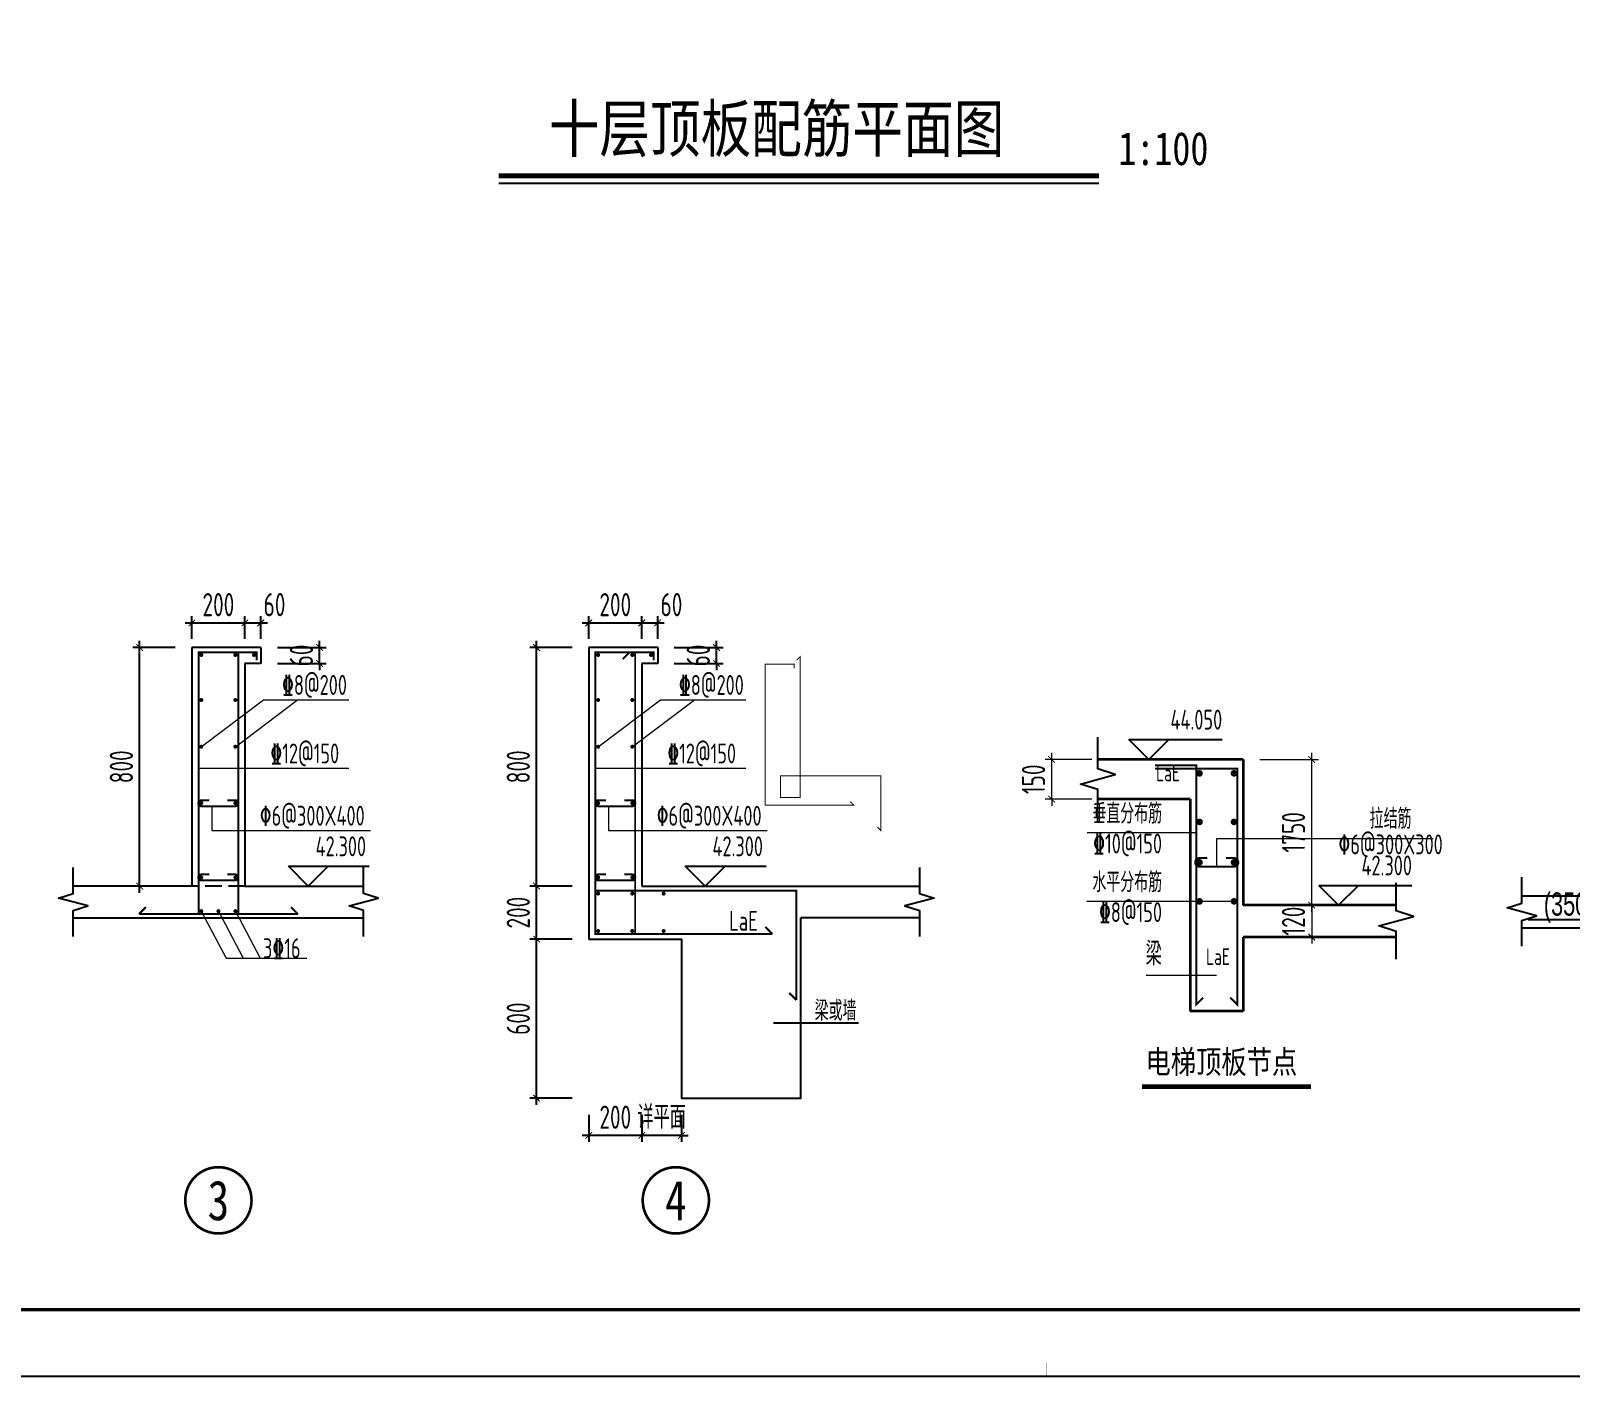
# Model space of a CAD drawing. Header units: millimetres. Extents: x -202076 to 1082610, y -439651 to 179350.
# Drawn here: x 682225 to 705457, y -351483 to -331181 of the extents above; entities that cross this region are included whole.
import ezdxf
from ezdxf.enums import TextEntityAlignment as Align

# ---------------------------------------------------------------- set-up
doc = ezdxf.new("R2010")
doc.units = ezdxf.units.MM
doc.header["$LTSCALE"] = 1000
doc.linetypes.add('DASH', pattern=[0.35, 0.25, -0.1])
for name, color, linetype in [('$0$TK', 7, 'Continuous'), ('$0$墙柱说明', 7, 'Continuous'), ('A_STR-砼墙', 51, 'Continuous'), ('REIN', 1, 'Continuous'), ('s-dim', 3, 'Continuous'), ('S-REIN', 1, 'Continuous'), ('s-text', 7, 'Continuous'), ('s-thin', 3, 'Continuous'), ('THIN', 7, 'Continuous'), ('TK', 7, 'Continuous'), ('墙柱说明', 7, 'Continuous'), ('楼板负筋钢筋', 1, 'Continuous')]:
    doc.layers.add(name, color=color, linetype=linetype)
for name, color, linetype, lineweight in [('DIM', 3, 'Continuous', 0), ('尺寸标注-板', 3, 'Continuous', 18), ('楼板正筋钢筋', 1, 'Continuous', 35), ('砼墙', 3, 'Continuous', 35)]:
    doc.layers.add(name, color=color, linetype=linetype, lineweight=lineweight)
doc.styles.add('$0$-宋体', font='', dxfattribs={"width": 0.8})
doc.styles.add('-宋体', font='simhei.ttf', dxfattribs={"width": 0.8})
doc.styles.add('HZJD', font='ros.shx', dxfattribs={"width": 0.7, "bigfont": 'jd.shx'})
doc.styles.add('TSSD_Dimension', font='tssdeng.shx', dxfattribs={"width": 0.7, "bigfont": 'hztxt.shx'})
doc.styles.add('TSSD_Label', font='tssdeng.shx', dxfattribs={"width": 0.7, "bigfont": 'Hztxt.shx'})
doc.styles.add('TSSD_Num', font='Tssdeng.shx', dxfattribs={"width": 0.7, "bigfont": 'hztxt.shx'})
doc.styles.add('TSSD_Rein', font='tssdeng.shx', dxfattribs={"width": 0.7, "bigfont": 'hztxt.shx'})
doc.styles.get('$0$-宋体').set_extended_font_data('SimSun')
doc.dimstyles.new('TSSD_25_100', dxfattribs={"dimtxt": 350, "dimasz": 100, "dimexe": 100, "dimexo": 250, "dimgap": 100, "dimtad": 1, "dimdec": 0, "dimlfac": 0.25, "dimzin": 0, "dimdsep": 46, "dimtxsty": 'TSSD_Dimension', "dimblk": 'ARCHTICK', "dimblk1": 'ARCHTICK', "dimblk2": 'ARCHTICK', "dimcen": 0, "dimdle": 100, "dimclrt": 7, "dimadec": 0, "dimazin": 0, "dimtfac": 1, "dimtdec": 0, "dimtix": 1, "dimtmove": 2, "dimatfit": 3, "dimfxl": 1, "dimtolj": 1, "dimtzin": 0, "dimarcsym": 0})

# ---------------------------------------------------------------- blocks, each defined once
blk = doc.blocks.new('图框-A1')
for points, const_width in [([(0, 0), (841, 0), (841, 594), (0, 594)], 0.05), ([(766, 584), (25, 584), (25, 10), (766, 10)], 0.5)]:
    blk.add_lwpolyline(points, close=True, dxfattribs=dict(const_width=const_width))
at = {"const_width": 0.05}
blk.add_lwpolyline([(420.5, 0), (420.5, 2)], dxfattribs=at)
blk = doc.blocks.new('_ARCHTICK')
at = {"color": 0, "linetype": 'ByBlock', "const_width": 0.15}
blk.add_lwpolyline([(-0.5, -0.5), (0.5, 0.5)], dxfattribs=at)
blk = doc.blocks.new('*D3187')
at = {"layer": 'Defpoints', "color": 0, "transparency": 16777216}
for p in [(685696, -340116), (685456, -340608), (685696, -340608)]:
    blk.add_point(p, dxfattribs=at)
at = {"layer": 's-dim', "color": 0, "lineweight": -2, "transparency": 16777216}
for p, q in [((685356, -340116), (685796, -340116)), ((685456, -340358), (685456, -340016)), ((685696, -340358), (685696, -340016))]:
    blk.add_line(p, q, dxfattribs=at)
at = {"layer": 's-dim', "color": 0, "lineweight": -2, "transparency": 16777216, "xscale": 100, "yscale": 100, "zscale": 100, "rotation": 180}
blk.add_blockref('_ARCHTICK', (685456, -340116), dxfattribs=at)
at = {"layer": 's-dim', "color": 0, "lineweight": -2, "transparency": 16777216, "xscale": 100, "yscale": 100, "zscale": 100}
blk.add_blockref('_ARCHTICK', (685696, -340116), dxfattribs=at)
at = {"layer": 's-dim', "color": 7, "transparency": 16777216, "insert": (685903, -339841), "char_height": 350, "attachment_point": 5, "style": 'TSSD_Dimension'}
blk.add_mtext('\\A1;60', dxfattribs=at)
blk = doc.blocks.new('*D3188')
at = {"layer": 'Defpoints', "color": 0, "transparency": 16777216}
for p in [(685456, -340116), (684656, -340608), (685456, -340608)]:
    blk.add_point(p, dxfattribs=at)
at = {"layer": 's-dim', "color": 0, "lineweight": -2, "transparency": 16777216}
for p, q in [((684556, -340116), (685556, -340116)), ((684656, -340358), (684656, -340016)), ((685456, -340358), (685456, -340016))]:
    blk.add_line(p, q, dxfattribs=at)
at = {"layer": 's-dim', "color": 0, "lineweight": -2, "transparency": 16777216, "xscale": 100, "yscale": 100, "zscale": 100, "rotation": 180}
blk.add_blockref('_ARCHTICK', (684656, -340116), dxfattribs=at)
at = {"layer": 's-dim', "color": 0, "lineweight": -2, "transparency": 16777216, "xscale": 100, "yscale": 100, "zscale": 100}
blk.add_blockref('_ARCHTICK', (685456, -340116), dxfattribs=at)
at = {"layer": 's-dim', "color": 7, "transparency": 16777216, "insert": (685056, -339841), "char_height": 350, "attachment_point": 5, "style": 'TSSD_Dimension'}
blk.add_mtext('\\A1;200', dxfattribs=at)
blk = doc.blocks.new('*D3189')
at = {"layer": 'Defpoints', "color": 0, "transparency": 16777216}
for p in [(683867, -340488), (684656, -340488), (684656, -344088)]:
    blk.add_point(p, dxfattribs=at)
at = {"layer": 'DIM', "color": 0, "lineweight": -2, "transparency": 16777216}
for p, q in [((684406, -340488), (683767, -340488)), ((683867, -344188), (683867, -340388)), ((684406, -344088), (683767, -344088))]:
    blk.add_line(p, q, dxfattribs=at)
at = {"layer": 'DIM', "color": 0, "lineweight": -2, "transparency": 16777216, "xscale": 100, "yscale": 100, "zscale": 100}
for p, rotation in [((683867, -340488), 90), ((683867, -344088), 270)]:
    blk.add_blockref('_ARCHTICK', p, dxfattribs=dict(at, rotation=rotation))
at = {"layer": 'DIM', "color": 7, "transparency": 16777216, "insert": (683592, -342288), "char_height": 350, "attachment_point": 5, "rotation": 90, "style": 'TSSD_Dimension'}
blk.add_mtext('\\A1;800', dxfattribs=at)
blk = doc.blocks.new('ts_idx1')
at = {"color": 0, "linetype": 'ByBlock', "lineweight": -2, "const_width": 0.04}
blk.add_lwpolyline([(-0.5, 0, 1), (0.5, 0, 1)], format="xyb", close=True, dxfattribs=at)
at = {"color": 0, "linetype": 'ByBlock', "lineweight": -2, "style": 'TSSD_Num', "width": 0.7}
blk.add_attdef('A', text='', height=0.6, dxfattribs=at).set_placement((0, 0), align=Align.MIDDLE_CENTER)
blk = doc.blocks.new('*D3190')
at = {"layer": 'Defpoints', "color": 0, "transparency": 16777216}
for p in [(685696, -340488), (686584, -340488), (685696, -340728)]:
    blk.add_point(p, dxfattribs=at)
at = {"layer": 'DIM', "color": 0, "lineweight": -2, "transparency": 16777216}
for p, q in [((685946, -340488), (686684, -340488)), ((686584, -340488), (686584, -340388)), ((686584, -340728), (686584, -340488)), ((685946, -340728), (686684, -340728)), ((686584, -340728), (686584, -340828))]:
    blk.add_line(p, q, dxfattribs=at)
at = {"layer": 'DIM', "color": 0, "lineweight": -2, "transparency": 16777216, "xscale": 100, "yscale": 100, "zscale": 100}
for p, rotation in [((686584, -340488), 270), ((686584, -340728), 90)]:
    blk.add_blockref('_ARCHTICK', p, dxfattribs=dict(at, rotation=rotation))
at = {"layer": 'DIM', "color": 7, "transparency": 16777216, "insert": (686309, -340608), "char_height": 350, "attachment_point": 5, "rotation": 90, "style": 'TSSD_Dimension'}
blk.add_mtext('\\A1;60', dxfattribs=at)
blk = doc.blocks.new('*D3191')
at = {"layer": 'Defpoints', "color": 0, "transparency": 16777216}
for p in [(691686, -340116), (691446, -340608), (691686, -340608)]:
    blk.add_point(p, dxfattribs=at)
at = {"layer": 's-dim', "color": 0, "lineweight": -2, "transparency": 16777216}
for p, q in [((691346, -340116), (691786, -340116)), ((691446, -340358), (691446, -340016)), ((691686, -340358), (691686, -340016))]:
    blk.add_line(p, q, dxfattribs=at)
at = {"layer": 's-dim', "color": 0, "lineweight": -2, "transparency": 16777216, "xscale": 100, "yscale": 100, "zscale": 100, "rotation": 180}
blk.add_blockref('_ARCHTICK', (691446, -340116), dxfattribs=at)
at = {"layer": 's-dim', "color": 0, "lineweight": -2, "transparency": 16777216, "xscale": 100, "yscale": 100, "zscale": 100}
blk.add_blockref('_ARCHTICK', (691686, -340116), dxfattribs=at)
at = {"layer": 's-dim', "color": 7, "transparency": 16777216, "insert": (691893, -339841), "char_height": 350, "attachment_point": 5, "style": 'TSSD_Dimension'}
blk.add_mtext('\\A1;60', dxfattribs=at)
blk = doc.blocks.new('*D3192')
at = {"layer": 'Defpoints', "color": 0, "transparency": 16777216}
for p in [(689857, -344088), (690646, -344088), (690646, -344888)]:
    blk.add_point(p, dxfattribs=at)
at = {"layer": 'DIM', "color": 0, "lineweight": -2, "transparency": 16777216}
for p, q in [((689857, -344988), (689857, -343988)), ((690396, -344088), (689757, -344088)), ((690396, -344888), (689757, -344888))]:
    blk.add_line(p, q, dxfattribs=at)
at = {"layer": 'DIM', "color": 0, "lineweight": -2, "transparency": 16777216, "xscale": 100, "yscale": 100, "zscale": 100}
for p, rotation in [((689857, -344088), 90), ((689857, -344888), 270)]:
    blk.add_blockref('_ARCHTICK', p, dxfattribs=dict(at, rotation=rotation))
at = {"layer": 'DIM', "color": 7, "transparency": 16777216, "insert": (689582, -344488), "char_height": 350, "attachment_point": 5, "rotation": 90, "style": 'TSSD_Dimension'}
blk.add_mtext('\\A1;200', dxfattribs=at)
blk = doc.blocks.new('*D3193')
at = {"layer": 'Defpoints', "color": 0, "transparency": 16777216}
for p in [(691446, -340116), (690646, -340608), (691446, -340608)]:
    blk.add_point(p, dxfattribs=at)
at = {"layer": 's-dim', "color": 0, "lineweight": -2, "transparency": 16777216}
for p, q in [((690546, -340116), (691546, -340116)), ((690646, -340358), (690646, -340016)), ((691446, -340358), (691446, -340016))]:
    blk.add_line(p, q, dxfattribs=at)
at = {"layer": 's-dim', "color": 0, "lineweight": -2, "transparency": 16777216, "xscale": 100, "yscale": 100, "zscale": 100, "rotation": 180}
blk.add_blockref('_ARCHTICK', (690646, -340116), dxfattribs=at)
at = {"layer": 's-dim', "color": 0, "lineweight": -2, "transparency": 16777216, "xscale": 100, "yscale": 100, "zscale": 100}
blk.add_blockref('_ARCHTICK', (691446, -340116), dxfattribs=at)
at = {"layer": 's-dim', "color": 7, "transparency": 16777216, "insert": (691046, -339841), "char_height": 350, "attachment_point": 5, "style": 'TSSD_Dimension'}
blk.add_mtext('\\A1;200', dxfattribs=at)
blk = doc.blocks.new('*D3194')
at = {"layer": 'Defpoints', "color": 0, "transparency": 16777216}
for p in [(689857, -340488), (690646, -340488), (690646, -344088)]:
    blk.add_point(p, dxfattribs=at)
at = {"layer": 'DIM', "color": 0, "lineweight": -2, "transparency": 16777216}
for p, q in [((690396, -340488), (689757, -340488)), ((689857, -344188), (689857, -340388)), ((690396, -344088), (689757, -344088))]:
    blk.add_line(p, q, dxfattribs=at)
at = {"layer": 'DIM', "color": 0, "lineweight": -2, "transparency": 16777216, "xscale": 100, "yscale": 100, "zscale": 100}
for p, rotation in [((689857, -340488), 90), ((689857, -344088), 270)]:
    blk.add_blockref('_ARCHTICK', p, dxfattribs=dict(at, rotation=rotation))
at = {"layer": 'DIM', "color": 7, "transparency": 16777216, "insert": (689582, -342288), "char_height": 350, "attachment_point": 5, "rotation": 90, "style": 'TSSD_Dimension'}
blk.add_mtext('\\A1;800', dxfattribs=at)
blk = doc.blocks.new('*D3195')
at = {"layer": 'Defpoints', "color": 0, "transparency": 16777216}
for p in [(691446, -347288), (692046, -347288), (691446, -347849)]:
    blk.add_point(p, dxfattribs=at)
at = {"layer": 'DIM', "color": 0, "lineweight": -2, "transparency": 16777216}
for p, q in [((691446, -347538), (691446, -347949)), ((692046, -347538), (692046, -347949)), ((691446, -347849), (691346, -347849)), ((692046, -347849), (691446, -347849)), ((692046, -347849), (692146, -347849))]:
    blk.add_line(p, q, dxfattribs=at)
at = {"layer": 'DIM', "color": 0, "lineweight": -2, "transparency": 16777216, "xscale": 100, "yscale": 100, "zscale": 100}
blk.add_blockref('_ARCHTICK', (691446, -347849), dxfattribs=at)
at = {"layer": 'DIM', "color": 0, "lineweight": -2, "transparency": 16777216, "xscale": 100, "yscale": 100, "zscale": 100, "rotation": 180}
blk.add_blockref('_ARCHTICK', (692046, -347849), dxfattribs=at)
at = {"layer": 'DIM', "color": 7, "transparency": 16777216, "insert": (691746, -347574), "char_height": 350, "attachment_point": 5, "style": 'TSSD_Dimension'}
blk.add_mtext('\\A1;详平面', dxfattribs=at)
blk = doc.blocks.new('*D3196')
at = {"layer": 'Defpoints', "color": 0, "transparency": 16777216}
for p in [(690646, -347288), (691446, -347288), (690646, -347849)]:
    blk.add_point(p, dxfattribs=at)
at = {"layer": 'DIM', "color": 0, "lineweight": -2, "transparency": 16777216}
for p, q in [((690646, -347538), (690646, -347949)), ((691446, -347538), (691446, -347949)), ((691546, -347849), (690546, -347849))]:
    blk.add_line(p, q, dxfattribs=at)
at = {"layer": 'DIM', "color": 0, "lineweight": -2, "transparency": 16777216, "xscale": 100, "yscale": 100, "zscale": 100, "rotation": 180}
blk.add_blockref('_ARCHTICK', (690646, -347849), dxfattribs=at)
at = {"layer": 'DIM', "color": 0, "lineweight": -2, "transparency": 16777216, "xscale": 100, "yscale": 100, "zscale": 100}
blk.add_blockref('_ARCHTICK', (691446, -347849), dxfattribs=at)
at = {"layer": 'DIM', "color": 7, "transparency": 16777216, "insert": (691046, -347574), "char_height": 350, "attachment_point": 5, "style": 'TSSD_Dimension'}
blk.add_mtext('\\A1;200', dxfattribs=at)
blk = doc.blocks.new('*D3197')
at = {"layer": 'Defpoints', "color": 0, "transparency": 16777216}
for p in [(689857, -344888), (690646, -344888), (690646, -347288)]:
    blk.add_point(p, dxfattribs=at)
at = {"layer": 'DIM', "color": 0, "lineweight": -2, "transparency": 16777216}
for p, q in [((690396, -344888), (689757, -344888)), ((689857, -347388), (689857, -344788)), ((690396, -347288), (689757, -347288))]:
    blk.add_line(p, q, dxfattribs=at)
at = {"layer": 'DIM', "color": 0, "lineweight": -2, "transparency": 16777216, "xscale": 100, "yscale": 100, "zscale": 100}
for p, rotation in [((689857, -344888), 90), ((689857, -347288), 270)]:
    blk.add_blockref('_ARCHTICK', p, dxfattribs=dict(at, rotation=rotation))
at = {"layer": 'DIM', "color": 7, "transparency": 16777216, "insert": (689582, -346088), "char_height": 350, "attachment_point": 5, "rotation": 90, "style": 'TSSD_Dimension'}
blk.add_mtext('\\A1;600', dxfattribs=at)
blk = doc.blocks.new('*D3198')
at = {"layer": 'Defpoints', "color": 0, "transparency": 16777216}
for p in [(691686, -340488), (692574, -340488), (691686, -340728)]:
    blk.add_point(p, dxfattribs=at)
at = {"layer": 'DIM', "color": 0, "lineweight": -2, "transparency": 16777216}
for p, q in [((691936, -340488), (692674, -340488)), ((692574, -340488), (692574, -340388)), ((692574, -340728), (692574, -340488)), ((691936, -340728), (692674, -340728)), ((692574, -340728), (692574, -340828))]:
    blk.add_line(p, q, dxfattribs=at)
at = {"layer": 'DIM', "color": 0, "lineweight": -2, "transparency": 16777216, "xscale": 100, "yscale": 100, "zscale": 100}
for p, rotation in [((692574, -340488), 270), ((692574, -340728), 90)]:
    blk.add_blockref('_ARCHTICK', p, dxfattribs=dict(at, rotation=rotation))
at = {"layer": 'DIM', "color": 7, "transparency": 16777216, "insert": (692299, -340608), "char_height": 350, "attachment_point": 5, "rotation": 90, "style": 'TSSD_Dimension'}
blk.add_mtext('\\A1;60', dxfattribs=at)
blk = doc.blocks.new('*D3229')
at = {"layer": 'Defpoints', "color": 0, "transparency": 16777216}
for p in [(3301, 3800), (4334, 3800), (3301, 1600)]:
    blk.add_point(p, dxfattribs=at)
at = {"layer": 's-dim', "color": 0, "lineweight": -2, "transparency": 16777216}
for p, q in [((3551, 3800), (4434, 3800)), ((4334, 1500), (4334, 3900)), ((3551, 1600), (4434, 1600))]:
    blk.add_line(p, q, dxfattribs=at)
at = {"layer": 's-dim', "color": 0, "lineweight": -2, "transparency": 16777216, "xscale": 100, "yscale": 100, "zscale": 100}
for p, rotation in [((4334, 3800), 90), ((4334, 1600), 270)]:
    blk.add_blockref('_ARCHTICK', p, dxfattribs=dict(at, rotation=rotation))
at = {"layer": 's-dim', "color": 7, "transparency": 16777216, "insert": (4059, 2700), "char_height": 350, "attachment_point": 5, "rotation": 90, "style": 'TSSD_Dimension'}
blk.add_mtext('\\A1;1750', dxfattribs=at)
blk = doc.blocks.new('*D3230')
at = {"layer": 'Defpoints', "color": 0, "transparency": 16777216}
for p in [(410, 3800), (1265, 3800), (1265, 3200)]:
    blk.add_point(p, dxfattribs=at)
at = {"layer": 's-dim', "color": 0, "lineweight": -2, "transparency": 16777216}
for p, q in [((1015, 3800), (310, 3800)), ((410, 3800), (410, 3900)), ((410, 3200), (410, 3800)), ((1015, 3200), (310, 3200)), ((410, 3200), (410, 3100))]:
    blk.add_line(p, q, dxfattribs=at)
at = {"layer": 's-dim', "color": 0, "lineweight": -2, "transparency": 16777216, "xscale": 100, "yscale": 100, "zscale": 100}
for p, rotation in [((410, 3800), 270), ((410, 3200), 90)]:
    blk.add_blockref('_ARCHTICK', p, dxfattribs=dict(at, rotation=rotation))
at = {"layer": 's-dim', "color": 7, "transparency": 16777216, "insert": (135, 3500), "char_height": 350, "attachment_point": 5, "rotation": 90, "style": 'TSSD_Dimension'}
blk.add_mtext('\\A1;150', dxfattribs=at)
blk = doc.blocks.new('*D3231')
at = {"layer": 'Defpoints', "color": 0, "transparency": 16777216}
for p in [(3301, 1600), (3301, 1120), (4334, 1120)]:
    blk.add_point(p, dxfattribs=at)
at = {"layer": 's-dim', "color": 0, "lineweight": -2, "transparency": 16777216}
for p, q in [((4334, 1600), (4334, 1700)), ((3551, 1600), (4434, 1600)), ((4334, 1600), (4334, 1120)), ((3551, 1120), (4434, 1120)), ((4334, 1120), (4334, 1020))]:
    blk.add_line(p, q, dxfattribs=at)
at = {"layer": 's-dim', "color": 0, "lineweight": -2, "transparency": 16777216, "xscale": 100, "yscale": 100, "zscale": 100}
for p, rotation in [((4334, 1600), 270), ((4334, 1120), 90)]:
    blk.add_blockref('_ARCHTICK', p, dxfattribs=dict(at, rotation=rotation))
at = {"layer": 's-dim', "color": 7, "transparency": 16777216, "insert": (4059, 1360), "char_height": 350, "attachment_point": 5, "rotation": 90, "style": 'TSSD_Dimension'}
blk.add_mtext('\\A1;120', dxfattribs=at)
blk = doc.blocks.new('*D3226')
at = {"layer": 'Defpoints', "color": 0, "transparency": 16777216}
for p in [(6739, 3278), (6739, 2798), (7609, 2798)]:
    blk.add_point(p, dxfattribs=at)
at = {"layer": 's-dim', "color": 0, "lineweight": -2, "transparency": 16777216}
for p, q in [((6989, 3278), (7709, 3278)), ((7609, 3378), (7609, 2698)), ((6989, 2798), (7709, 2798))]:
    blk.add_line(p, q, dxfattribs=at)
at = {"layer": 's-dim', "color": 0, "lineweight": -2, "transparency": 16777216, "xscale": 100, "yscale": 100, "zscale": 100}
for p, rotation in [((7609, 3278), 90), ((7609, 2798), 270)]:
    blk.add_blockref('_ARCHTICK', p, dxfattribs=dict(at, rotation=rotation))
at = {"layer": 's-dim', "color": 7, "transparency": 16777216, "insert": (7334, 2496), "char_height": 350, "attachment_point": 5, "rotation": 90, "style": 'TSSD_Dimension'}
blk.add_mtext('\\A1;h', dxfattribs=at)
blk = doc.blocks.new('*D3227')
at = {"layer": 'Defpoints', "color": 0, "transparency": 16777216}
for p in [(6739, 5278), (6739, 3278), (7609, 3278)]:
    blk.add_point(p, dxfattribs=at)
at = {"layer": 's-dim', "color": 0, "lineweight": -2, "transparency": 16777216}
for p, q in [((7609, 5378), (7609, 3178)), ((6989, 5278), (7709, 5278)), ((6989, 3278), (7709, 3278))]:
    blk.add_line(p, q, dxfattribs=at)
at = {"layer": 's-dim', "color": 0, "lineweight": -2, "transparency": 16777216, "xscale": 100, "yscale": 100, "zscale": 100}
for p, rotation in [((7609, 5278), 90), ((7609, 3278), 270)]:
    blk.add_blockref('_ARCHTICK', p, dxfattribs=dict(at, rotation=rotation))
at = {"layer": 's-dim', "color": 7, "transparency": 16777216, "insert": (7334, 4278), "char_height": 350, "attachment_point": 5, "rotation": 90, "style": 'TSSD_Dimension'}
blk.add_mtext('\\A1;600', dxfattribs=at)
blk = doc.blocks.new('*D3228')
at = {"layer": 'Defpoints', "color": 0, "transparency": 16777216}
for p in [(1539, 3278), (6739, 3278), (6739, 2093)]:
    blk.add_point(p, dxfattribs=at)
at = {"layer": 's-dim', "color": 0, "lineweight": -2, "transparency": 16777216}
for p, q in [((1539, 3028), (1539, 1993)), ((6739, 3028), (6739, 1993)), ((1439, 2093), (6839, 2093))]:
    blk.add_line(p, q, dxfattribs=at)
at = {"layer": 's-dim', "color": 0, "lineweight": -2, "transparency": 16777216, "xscale": 100, "yscale": 100, "zscale": 100, "rotation": 180}
blk.add_blockref('_ARCHTICK', (1539, 2093), dxfattribs=at)
at = {"layer": 's-dim', "color": 0, "lineweight": -2, "transparency": 16777216, "xscale": 100, "yscale": 100, "zscale": 100}
blk.add_blockref('_ARCHTICK', (6739, 2093), dxfattribs=at)
at = {"layer": 's-dim', "color": 7, "transparency": 16777216, "insert": (4139, 2368), "char_height": 350, "attachment_point": 5, "style": 'TSSD_Dimension'}
blk.add_mtext('\\A1;详建筑平面图', dxfattribs=at)
blk = doc.blocks.new('A$C2CDD01C4')
at = {"layer": 'S-REIN', "const_width": 50}
for points in [[(2615.8, 3589.9, 1), (2665.8, 3589.9, 1)], [(3185.9, 3589.9, -1), (3135.9, 3589.9, -1)], [(2615.8, 2856.8, 1), (2665.8, 2856.8, 1)], [(3185.9, 2856.8, -1), (3135.9, 2856.8, -1)], [(2615.8, 2246.1, 1), (2665.8, 2246.1, 1)], [(3185.9, 2246.1, -1), (3135.9, 2246.1, -1)], [(2615.8, 1658.3, 1), (2665.8, 1658.3, 1)], [(3185.9, 1658.3, -1), (3135.9, 1658.3, -1)]]:
    blk.add_lwpolyline(points, format="xyb", close=True, dxfattribs=at)
at = {"layer": 'S-REIN', "const_width": 30}
blk.add_lwpolyline([(2760.8, 2311.1), (2640.8, 2311.1, 1), (2640.8, 2181.1), (3160.9, 2181.1, 1), (3160.9, 2311.1), (3040.9, 2311.1)], format="xyb", dxfattribs=at)
at = {"layer": 's-thin'}
for p, q in [((1875.3, 3800), (1575.3, 4100)), ((1575.3, 4100), (2175.3, 4100)), ((1875.3, 3800), (2175.3, 4100)), ((2175.3, 4100), (2983, 4100)), ((4739.2, 1600), (4439.2, 1900)), ((4439.2, 1900), (5039.2, 1900)), ((4739.2, 1600), (5039.2, 1900)), ((5039.2, 1900), (5846.9, 1900))]:
    blk.add_line(p, q, dxfattribs=at)
for points in [[(1106.1, 2864), (1106.1, 3344), (842.1, 3428), (1370.1, 3572), (1106.1, 3656), (1106.1, 4136)], [(5608.5, 784), (5608.5, 1204), (5344.5, 1288), (5872.5, 1432), (5608.5, 1516), (5608.5, 1936)]]:
    blk.add_lwpolyline(points, dxfattribs=at)
at = {"layer": '墙柱说明', "ltscale": 1000, "const_width": 75}
blk.add_lwpolyline([(1772.9, -1138), (4322.7, -1138)], dxfattribs=at)
at = {"layer": '尺寸标注-板', "color": 0}
for p, q in [((2590.8, 2693.5), (945.7, 2693.5)), ((2900.9, 2181.1), (2900.9, 2607.3)), ((2900.9, 2607.3), (6166.4, 2607.3)), ((3160.9, 1658.3), (939.8, 1658.3)), ((2895.6, 541), (1835.8, 541))]:
    blk.add_line(p, q, dxfattribs=at)
at = {"layer": '楼板正筋钢筋', "const_width": 30}
for points in [[(2696.9, 206), (2590.8, 100), (2590.8, 3710), (1970.2, 3710)], [(3104.8, 206), (3210.9, 100), (3210.9, 3661.2), (1970.2, 3661.2)]]:
    blk.add_lwpolyline(points, dxfattribs=at)
at = {"layer": '砼墙'}
for p, q in [((3300.9, 3800), (1106.1, 3800)), ((3300.9, 3800), (3300.9, 1600)), ((2500.9, 3200), (1106.1, 3200)), ((2500.9, 3200), (2500.9, 1600)), ((2500.9, 1600), (2500.9, 0)), ((5608.5, 1600), (3300.9, 1600)), ((3300.9, 1120), (3300.9, 0)), ((5608.5, 1120), (3300.9, 1120)), ((3300.9, 0), (2500.9, 0))]:
    blk.add_line(p, q, dxfattribs=at)
at = {"layer": 's-thin', "style": 'TSSD_Label', "width": 0.7}
for s, height, p in [('44.050', 300, (2983, 4160)), ('LaE', 250, (2344, 3393.7)), ('垂直分布筋', 300, (2074.7, 2742.1)), ('拉结筋', 300, (5839.3, 2664.7)), ('%%13210@150', 300, (2074.7, 2290.4)), ('%%1306@300X300', 300, (6311.7, 2277.6)), ('42.300', 300, (5846.9, 1960)), ('水平分布筋', 300, (2074.7, 1707)), ('%%1328@150', 300, (2074.7, 1255.3)), ('梁', 350, (2071.8, 589.2)), ('LaE', 250, (3097.8, 623.8))]:
    blk.add_text(s, height=height, dxfattribs=at).set_placement(p, align=Align.BOTTOM_RIGHT)
at = {"layer": '墙柱说明', "style": '-宋体', "width": 0.8}
blk.add_text('电梯顶板节点', height=350, dxfattribs=at).set_placement((1824.3, -938.3))
at = {"layer": 's-dim'}
for base, p1, p2, picture, middle in [((409.6, 3800), (1265.2, 3200), (1265.2, 3800), '*D3230', (134.6, 3500)), ((4334.3, 1120), (3300.9, 1600), (3300.9, 1120), '*D3231', (4059.3, 1360))]:
    dim = blk.add_linear_dim(base=base, p1=p1, p2=p2, angle=90, dimstyle='TSSD_25_100', dxfattribs=at)
    dim.commit()
    dim.dimension.update_dxf_attribs({"geometry": picture, "text_midpoint": middle})
dim = blk.add_linear_dim(base=(4334.3, 3800), p1=(3300.9, 1600), p2=(3300.9, 3800), angle=90, text='1750', dimstyle='TSSD_25_100', dxfattribs=at)
dim.commit()
dim.dimension.update_dxf_attribs({"geometry": '*D3229', "text_midpoint": (4059.3, 2700)})
blk = doc.blocks.new('A$C01131486')
for p, q in [((2936.4, 5080.9), (2936.4, 6467.4)), ((5613.2, 6467.4), (2936.4, 6467.4)), ((3593.4, 5157.5), (3593.4, 6467.4)), ((4207.7, 5080.9), (4207.7, 6467.4)), ((1538.7, 5277.5), (1538.7, 3277.5)), ((6738.7, 5277.5), (1538.7, 5277.5)), ((6738.7, 3277.5), (6738.7, 5277.5)), ((220, 3277.5), (1538.7, 3277.5)), ((6738.7, 3277.5), (8057.3, 3277.5)), ((220, 2797.5), (8057.3, 2797.5))]:
    blk.add_line(p, q)
at = {"layer": 'S-REIN', "const_width": 50}
for points in [[(1733.7, 5081, 1), (1683.7, 5080.9, 1)], [(2961.4, 5081, 1), (2911.4, 5080.9, 1)], [(4232.7, 5081, 1), (4182.7, 5080.9, 1)], [(5504, 5081, 1), (5454, 5080.9, 1)], [(6594.2, 5081, 1), (6544.2, 5080.9, 1)], [(1733.7, 4151.3, 1), (1683.7, 4151.2, 1)], [(6594.2, 4128.9, 1), (6544.2, 4128.8, 1)], [(1613.7, 2967.5, 1), (1563.7, 2967.5, 1)], [(6663.7, 2967.5, -1), (6713.7, 2967.5, -1)]]:
    blk.add_lwpolyline(points, format="xyb", close=True, dxfattribs=at)
at = {"layer": 's-thin'}
for points in [[(220, 2517.5), (220, 2907.5), (440, 2977.5), (0, 3097.5), (220, 3167.5), (220, 3557.5)], [(8057.3, 2517.5), (8057.3, 2907.5), (7837.3, 2977.5), (8277.3, 3097.5), (8057.3, 3167.5), (8057.3, 3557.5)]]:
    blk.add_lwpolyline(points, dxfattribs=at)
at = {"layer": '墙柱说明', "ltscale": 1000, "const_width": 75}
blk.add_lwpolyline([(2715.3, 1005.9), (5684, 1005.9)], dxfattribs=at)
at = {"layer": '楼板正筋钢筋', "const_width": 30}
blk.add_lwpolyline([(310.9, 2917.5), (1658.7, 2917.5), (1658.7, 5157.5), (6618.7, 5157.5), (6618.7, 2917.5), (7966.5, 2917.5)], dxfattribs=at)
at = {"layer": 'TK'}
for s, height, style, width, p in [('%%13210@200', 350, 'TSSD_Rein', 0.7, (4287.3, 6665.3)), ('(350)', 350, 'HZJD', 0.7, (550.9, 2979.4)), ('(350)', 350, 'HZJD', 0.7, (6887.1, 2979.4)), ('设备基础', 500, '-宋体', 0.8, (3007.9, 1367.8)), ('注：具体定位尺寸详建筑和设备图纸', 350, 'HZJD', 0.7, (2677.7, 448.4)), ('括号内的数值仅用于新风机房设备基础', 350, 'HZJD', 0.7, (2677.7, 14.8))]:
    blk.add_text(s, height=height, dxfattribs=dict(at, style=style, width=width)).set_placement(p)
at = {"layer": 'TK', "style": 'HZJD', "width": 0.7}
blk.add_text('(480)', height=350, rotation=90, dxfattribs=at).set_placement((8039.4, 3835))
at = {"layer": 's-dim'}
dim = blk.add_linear_dim(base=(7608.9, 3277.5), p1=(6738.7, 5277.5), p2=(6738.7, 3277.5), angle=90, text='600', dimstyle='TSSD_25_100', override={"dimclrd": 0, "dimclre": 0, "dimclrt": 7}, dxfattribs=at)
dim.commit()
dim.dimension.update_dxf_attribs({"geometry": '*D3227', "text_midpoint": (7333.9, 4277.5)})
dim = blk.add_linear_dim(base=(6738.7, 2093), p1=(1538.7, 3277.5), p2=(6738.7, 3277.5), text='详建筑平面图', dimstyle='TSSD_25_100', override={"dimclrd": 0, "dimclre": 0, "dimclrt": 7}, dxfattribs=at)
dim.commit()
dim.dimension.update_dxf_attribs({"geometry": '*D3228', "text_midpoint": (4138.7, 2368)})
dim = blk.add_linear_dim(base=(7608.9, 2797.5), p1=(6738.7, 3277.5), p2=(6738.7, 2797.5), angle=90, text='h', dimstyle='TSSD_25_100', override={"dimclrd": 0, "dimclre": 0, "dimclrt": 7}, dxfattribs=at)
dim.commit()
dim.dimension.update_dxf_attribs({"geometry": '*D3226', "text_midpoint": (7333.9, 2496.4), "dimtype": 128})

msp = doc.modelspace()

# ---------------------------------------------------------------- linework, layer by layer
at = {"layer": '$0$墙柱说明', "ltscale": 1000}
msp.add_line((689286.2, -333481), (698345.2, -333481), dxfattribs=at)
at = {"layer": '$0$墙柱说明', "ltscale": 1000, "const_width": 75}
msp.add_lwpolyline([(689286.2, -333369), (698345.2, -333369)], dxfattribs=at)
msp.add_lwpolyline([(739607.2, -351481), (739607.2, -292081), (655507.2, -292081), (655507.2, -351481)], close=True)
at = {"layer": 'A_STR-砼墙'}
for p, q in [((684656.3, -340487.8), (684656.3, -344087.8)), ((685696.3, -340487.8), (684656.3, -340487.8)), ((685696.3, -340487.8), (685696.3, -340727.8)), ((690645.9, -340487.8), (690645.9, -344887.8)), ((691685.9, -340487.8), (690645.9, -340487.8)), ((691685.9, -340487.8), (691685.9, -340727.8)), ((685456.3, -340727.8), (685456.3, -344087.8)), ((685696.3, -340727.8), (685456.3, -340727.8)), ((691445.9, -340727.8), (691445.9, -344087.8)), ((691685.9, -340727.8), (691445.9, -340727.8)), ((684656.3, -344087.8), (682864.5, -344087.8)), ((685456.3, -344087.8), (687248, -344087.8)), ((691445.9, -344087.8), (695637.6, -344087.8)), ((682864.5, -344567.8), (687248, -344567.8)), ((695637.6, -344567.8), (693845.9, -344567.8))]:
    msp.add_line(p, q, dxfattribs=at)
at = {"layer": 'A_STR-砼墙', "linetype": 'DASH'}
msp.add_lwpolyline([(685456.3, -344087.8), (685456.3, -344087.8), (684656.3, -344087.8)], dxfattribs=at)
at = {"layer": 'A_STR-砼墙'}
msp.add_lwpolyline([(690645.9, -344887.8), (692045.9, -344887.8), (692045.9, -347287.8), (693845.9, -347287.8), (693845.9, -344567.8)], dxfattribs=at)
at = {"layer": 'REIN'}
for points in [[(691157.1, -340664.5, 30, 30, 0), (691263.2, -340558.5, 0, 0, 0)], [(693784.7, -340678.6, 15, 15, 0), (693837.7, -340625.6, 15, 15, 0), (693837.7, -342751.3, 15, 15, 0), (693537.7, -342751.3, 15, 15, 0), (693537.7, -342424.8, 15, 15, 0), (695054.1, -342424.8, 15, 15, 0), (695054.1, -343249.5, 15, 15, 0), (695001.1, -343196.5, 0, 0, 0)], [(683855.9, -344510.7, 30, 30, 0), (683962, -344404.7, 0, 0, 0)], [(686256.6, -344510.7, 30, 30, 0), (686150.6, -344404.7, 0, 0, 0)], [(693416.3, -344810, 30, 30, 0), (693310.3, -344703.9, 0, 0, 0)], [(693778.7, -345806.4, 30, 30, 0), (693672.6, -345700.3, 0, 0, 0)]]:
    msp.add_lwpolyline(points, format="xyseb", dxfattribs=at)
at = {"layer": 'S-REIN', "const_width": 30}
for points in [[(684782.9, -340600.5, 1), (684812.9, -340600.5, 1)], [(685297.4, -340600.5, 1), (685327.4, -340600.5, 1)], [(685579.5, -340600.5, 1), (685609.5, -340600.5, 1)], [(690772.5, -340600.5, 1), (690802.5, -340600.5, 1)], [(691287.1, -340600.5, 1), (691317.1, -340600.5, 1)], [(691569.1, -340600.5, 1), (691599.1, -340600.5, 1)], [(684782.9, -341279.6, 1), (684812.9, -341279.6, 1)], [(685297.4, -341279.6, 1), (685327.4, -341279.6, 1)], [(690772.5, -341279.6, 1), (690802.5, -341279.6, 1)], [(691287.1, -341279.6, 1), (691317.1, -341279.6, 1)], [(684782.9, -341984.6, 1), (684812.9, -341984.6, 1)], [(685297.4, -341984.6, 1), (685327.4, -341984.6, 1)], [(690772.5, -341984.6, 1), (690802.5, -341984.6, 1)], [(691287.1, -341984.6, 1), (691317.1, -341984.6, 1)], [(684782.9, -342837.5, 1), (684812.9, -342837.5, 1)], [(685297.4, -342837.5, 1), (685327.4, -342837.5, 1)], [(690772.5, -342837.5, 1), (690802.5, -342837.5, 1)], [(691287.1, -342837.5, 1), (691317.1, -342837.5, 1)], [(684782.9, -343957.3, 1), (684812.9, -343957.3, 1)], [(685297.4, -343957.3, 1), (685327.4, -343957.3, 1)], [(690772.5, -343957.3, 1), (690802.5, -343957.3, 1)], [(691287.1, -343957.3, 1), (691317.1, -343957.3, 1)], [(690772.5, -344201, 1), (690802.5, -344201, 1)], [(691287.1, -344201, 1), (691317.1, -344201, 1)], [(691760.9, -344201, 1), (691790.9, -344201, 1)], [(684782.9, -344465.7, 1), (684812.9, -344465.7, 1)], [(685041.3, -344465.7, 1), (685071.3, -344465.7, 1)], [(685297.4, -344465.7, 1), (685327.4, -344465.7, 1)], [(690772.5, -344765, 1), (690802.5, -344765, 1)], [(691287.1, -344765, 1), (691317.1, -344765, 1)], [(691760.9, -344765, 1), (691790.9, -344765, 1)]]:
    msp.add_lwpolyline(points, format="xyb", close=True, dxfattribs=at)
for points in [[(684917.9, -342792.5), (684797.9, -342792.5, 1), (684797.9, -342882.5), (685312.4, -342882.5, 1), (685312.4, -342792.5), (685192.4, -342792.5)], [(690907.5, -342792.5), (690787.5, -342792.5, 1), (690787.5, -342882.5), (691302.1, -342882.5, 1), (691302.1, -342792.5), (691182.1, -342792.5)], [(684917.9, -343912.3), (684797.9, -343912.3, 1), (684797.9, -344002.3), (685312.4, -344002.3, 1), (685312.4, -343912.3), (685192.4, -343912.3)], [(690907.5, -343912.3), (690787.5, -343912.3, 1), (690787.5, -344002.3), (691302.1, -344002.3, 1), (691302.1, -343912.3), (691182.1, -343912.3)]]:
    msp.add_lwpolyline(points, format="xyb", dxfattribs=at)
at = {"layer": 's-text'}
msp.add_line((693432, -346152.2), (694718.6, -346152.2), dxfattribs=at)
at = {"layer": 's-thin'}
for p, q in [((686412.4, -344087.8), (686112.4, -343787.8)), ((686112.4, -343787.8), (687332.5, -343787.8)), ((686412.4, -344087.8), (686712.4, -343787.8)), ((692402.1, -344087.8), (692102.1, -343787.8)), ((692102.1, -343787.8), (693322.1, -343787.8)), ((692402.1, -344087.8), (692702.1, -343787.8))]:
    msp.add_line(p, q, dxfattribs=at)
for points in [[(682864.5, -344847.8), (682864.5, -344457.8), (683084.5, -344387.8), (682644.5, -344267.8), (682864.5, -344197.8), (682864.5, -343807.8)], [(687248, -344847.8), (687248, -344457.8), (687028, -344387.8), (687468, -344267.8), (687248, -344197.8), (687248, -343807.8)]]:
    msp.add_lwpolyline(points, dxfattribs=at)
at = {"layer": 'THIN'}
msp.add_lwpolyline([(695637.6, -343807.8), (695637.6, -344197.8), (695857.6, -344267.8), (695417.6, -344387.8), (695637.6, -344457.8), (695637.6, -344847.8)], dxfattribs=at)
at = {"layer": '尺寸标注-板'}
for p, q in [((684797.9, -341984.6), (685737, -341275.4)), ((685312.4, -341984.6), (686251.5, -341275.4)), ((685737, -341275.4), (687025.5, -341275.4)), ((690787.5, -341984.6), (691726.6, -341275.4)), ((691302.1, -341984.6), (692241.1, -341275.4)), ((691726.6, -341275.4), (693015.1, -341275.4)), ((684756.3, -342309.3), (687025.5, -342309.3)), ((690745.9, -342309.3), (693015.1, -342309.3)), ((684955.2, -342882.5), (684955.2, -343249.4)), ((690944.8, -342882.5), (690944.8, -343249.4)), ((684955.2, -343249.4), (687349.2, -343249.4)), ((690944.8, -343249.4), (693338.8, -343249.4)), ((684797.9, -344465.7), (685172.3, -345174.9)), ((685056.3, -344465.7), (685430.7, -345174.9)), ((685312.4, -344465.7), (685686.8, -345174.9)), ((685172.3, -345174.9), (686389.4, -345174.9))]:
    msp.add_line(p, q, dxfattribs=at)
at = {"layer": '楼板负筋钢筋'}
for points, const_width in [([(684756.3, -344510.7), (684756.3, -340558.5), (685635.6, -340558.5), (685635.6, -340683.3)], 30), ([(685356.3, -344510.7), (685356.3, -340558.5), (685016.6, -340558.5), (685016.6, -340558.5)], 30), ([(693416.3, -344810), (690745.9, -344810), (690745.9, -340558.5), (691625.2, -340558.5), (691625.2, -340683.3)], 30), ([(693778.7, -345806.4), (693778.7, -344156.9), (690745.9, -344156.9), (690745.9, -344810), (691345.9, -344810), (691345.9, -340558.5)], 30), ([(694589.9, -342813.3), (694642.9, -342866.3), (693307.7, -342866.3), (693307.7, -340740.6), (693747.3, -340740.6), (693747.3, -340803)], 15), ([(685356.3, -344510.7), (683855.9, -344510.7)], 30), ([(684756.3, -344510.7), (686256.6, -344510.7)], 30)]:
    msp.add_lwpolyline(points, dxfattribs=dict(at, const_width=const_width))

# ---------------------------------------------------------------- block references
at = {"xscale": 100, "yscale": 100, "zscale": 100}
msp.add_blockref('图框-A1', (655507.2, -351481), dxfattribs=at)
msp.add_blockref('A$C01131486', (704508, -347513))
at = {"layer": 'THIN'}
ref = msp.add_blockref('ts_idx1', (685056.3, -348829.3), dxfattribs=dict(at, xscale=999.9999800000003, yscale=999.9999800000003, zscale=999.9999800000003))
ref.add_attrib('1', '3', dxfattribs={"height": 600, "style": '-宋体', "width": 0.8}).set_placement((685056.3, -348829.3), align=Align.MIDDLE_CENTER)
ref = msp.add_blockref('ts_idx1', (691959.6, -348829.3), dxfattribs=dict(at, xscale=999.9999800000003, yscale=999.9999800000003, zscale=999.9999800000003))
ref.add_attrib('1', '4', dxfattribs={"height": 600, "style": '-宋体', "width": 0.8}).set_placement((691959.6, -348829.3), align=Align.MIDDLE_CENTER)
at = {"layer": '尺寸标注-板', "color": 0}
msp.add_blockref('A$C2CDD01C4', (697222.1, -345976.3), dxfattribs=at)

# ---------------------------------------------------------------- texts
at = {"layer": '$0$TK', "style": '$0$-宋体', "width": 0.8}
for s, height, p in [('十层顶板配筋平面图', 699.93, (690042.1, -333007.1)), ('1:100', 500, (698636.9, -333207.4))]:
    msp.add_text(s, height=height, dxfattribs=at).set_placement(p)
at = {"layer": 's-thin', "style": 'TSSD_Label', "width": 0.7}
msp.add_text('梁或墙', height=300, dxfattribs=at).set_placement((694055.3, -345816.7), align=Align.TOP_LEFT)
at = {"layer": '墙柱说明', "style": 'TSSD_Rein', "width": 0.7}
for s, p in [('%%1328@200', (686015.8, -341202.3)), ('%%1328@200', (692005.4, -341202.3)), ('%%13212@150', (685840.4, -342236.2)), ('%%13212@150', (691830, -342236.2)), ('%%1306@300X400', (685679.8, -343176.2)), ('%%1306@300X400', (691669.4, -343176.2)), ('LaE', (692765.5, -344762.4)), ('3%%13216', (685729.9, -345174.9))]:
    msp.add_text(s, height=300, dxfattribs=at).set_placement(p)
for p in [(687284.7, -343727.8), (693274.4, -343727.8)]:
    msp.add_text('42.300', height=300, dxfattribs=at).set_placement(p, align=Align.BOTTOM_RIGHT)

# ---------------------------------------------------------------- dimensions: what is measured, and where the dimension line sits
at = {"layer": 'DIM'}
for base, p1, p2, picture, middle in [((686584.4, -340487.8), (685696.3, -340727.8), (685696.3, -340487.8), '*D3190', (686309.4, -340607.8)), ((692574, -340487.8), (691685.9, -340727.8), (691685.9, -340487.8), '*D3198', (692299, -340607.8)), ((689857.1, -344087.8), (690645.9, -344887.8), (690645.9, -344087.8), '*D3192', (689582.1, -344487.8)), ((689857.1, -344887.8), (690645.9, -347287.8), (690645.9, -344887.8), '*D3197', (689582.1, -346087.8))]:
    dim = msp.add_linear_dim(base=base, p1=p1, p2=p2, angle=90, dimstyle='TSSD_25_100', dxfattribs=at)
    dim.commit()
    dim.dimension.update_dxf_attribs({"geometry": picture, "text_midpoint": middle})
for base, p1, p2, picture, middle in [((683867.5, -340487.8), (684656.3, -344087.8), (684656.3, -340487.8), '*D3189', (683592.5, -342287.8)), ((689857.1, -340487.8), (690645.9, -344087.8), (690645.9, -340487.8), '*D3194', (689582.1, -342287.8))]:
    dim = msp.add_linear_dim(base=base, p1=p1, p2=p2, angle=90, text='800', dimstyle='TSSD_25_100', dxfattribs=at)
    dim.commit()
    dim.dimension.update_dxf_attribs({"geometry": picture, "text_midpoint": middle})
dim = msp.add_linear_dim(base=(690645.9, -347849.3), p1=(691445.9, -347287.8), p2=(690645.9, -347287.8), dimstyle='TSSD_25_100', dxfattribs=at)
dim.commit()
dim.dimension.update_dxf_attribs({"geometry": '*D3196', "text_midpoint": (691045.9, -347574.3)})
dim = msp.add_linear_dim(base=(691445.9, -347849.3), p1=(692045.9, -347287.8), p2=(691445.9, -347287.8), text='详平面', dimstyle='TSSD_25_100', dxfattribs=at)
dim.commit()
dim.dimension.update_dxf_attribs({"geometry": '*D3195', "text_midpoint": (691745.9, -347574.3)})
at = {"layer": 's-dim'}
for base, p1, p2, picture, middle in [((685456.3, -340116.2), (684656.3, -340607.8), (685456.3, -340607.8), '*D3188', (685056.3, -339841.2)), ((691445.9, -340116.2), (690645.9, -340607.8), (691445.9, -340607.8), '*D3193', (691045.9, -339841.2))]:
    dim = msp.add_linear_dim(base=base, p1=p1, p2=p2, dimstyle='TSSD_25_100', dxfattribs=at)
    dim.commit()
    dim.dimension.update_dxf_attribs({"geometry": picture, "text_midpoint": middle})
for base, p1, p2, picture, middle in [((685696.3, -340116.2), (685456.3, -340607.8), (685696.3, -340607.8), '*D3187', (685903.1, -339841.2)), ((691685.9, -340116.2), (691445.9, -340607.8), (691685.9, -340607.8), '*D3191', (691892.8, -339841.2))]:
    dim = msp.add_linear_dim(base=base, p1=p1, p2=p2, dimstyle='TSSD_25_100', dxfattribs=at)
    dim.commit()
    dim.dimension.update_dxf_attribs({"geometry": picture, "text_midpoint": middle, "dimtype": 160})

doc.saveas('drawing.dxf')
